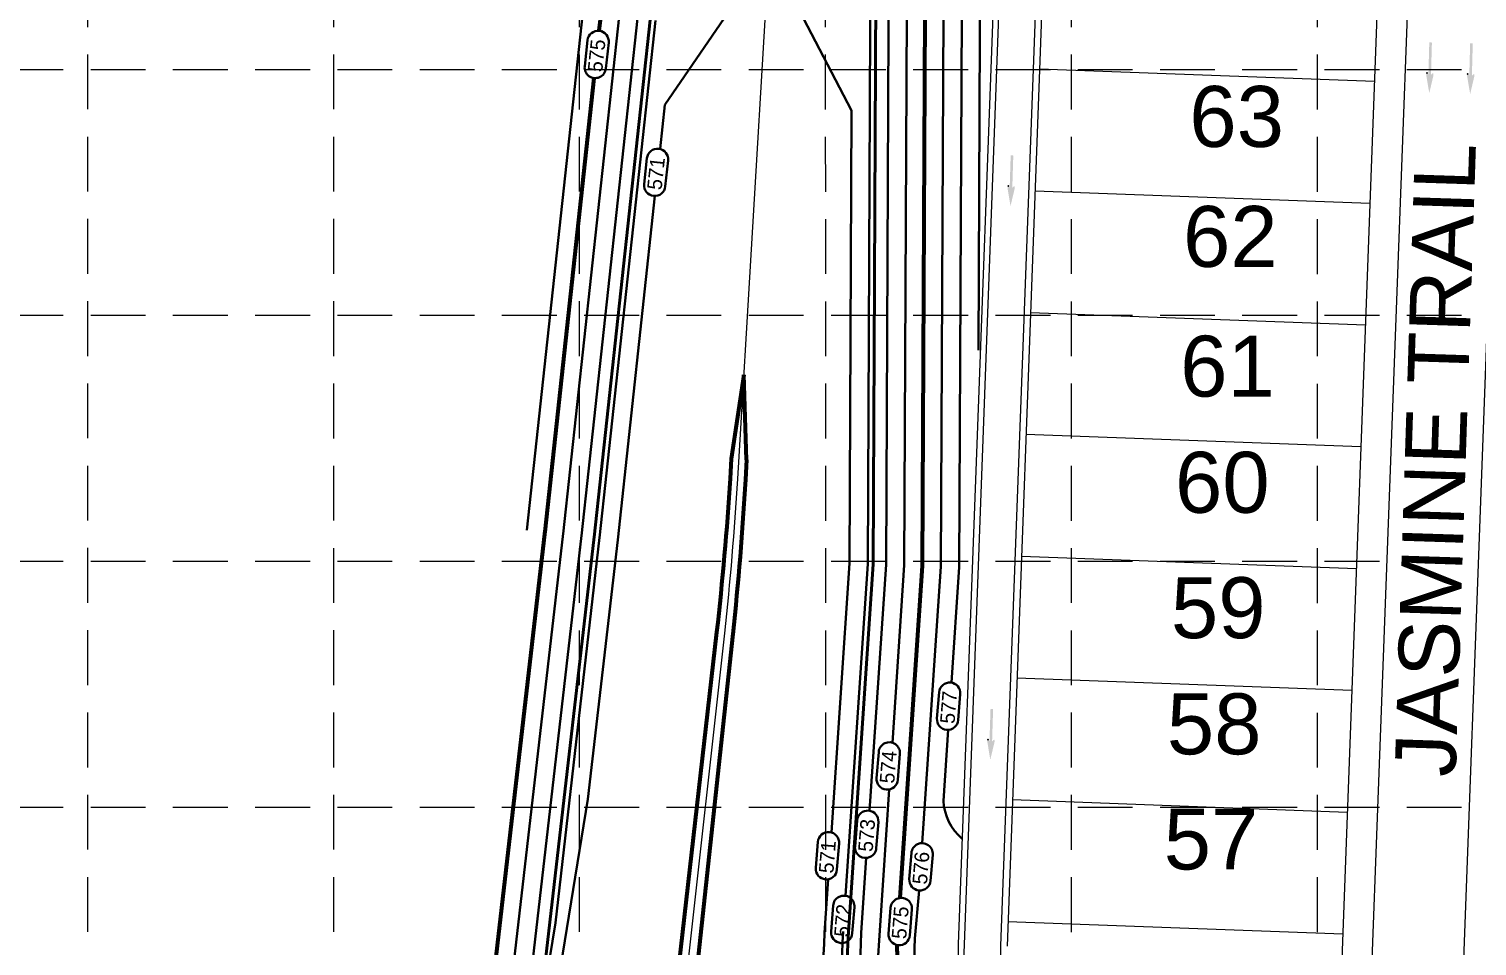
# Model space of a CAD drawing. Header units: feet. Extents: x 10084 to 13321, y 3329 to 8503.
# Drawn here: x 10473 to 10948.3, y 7323.3 to 7624.3 of the extents above; entities that cross this region are included whole.
import ezdxf
from ezdxf.enums import TextEntityAlignment as Align

# ---------------------------------------------------------------- set-up
doc = ezdxf.new("R2010")
doc.units = ezdxf.units.FT
doc.header["$LTSCALE"] = 40
doc.header["$MEASUREMENT"] = 0
for name, pattern in [('( Dashdot )', [1.001, 0.5, -0.25, 0.001, -0.25]), ('DASHED', [0.75, 0.5, -0.25]), ('DGN Style 3', [204.068222, 145.763016, -58.305206]), ('DGN Style 4', [233.366589, 116.610413, -58.305206, 0.145763, -58.305206]), ('HIDDEN', [0.375, 0.25, -0.125])]:
    doc.linetypes.add(name, pattern=pattern)
for name, color, linetype in [('CURB', 4, 'Continuous'), ('flow arrow', 4, 'Continuous'), ('GRID', 254, 'DASHED'), ('Level 1', 7, 'Continuous'), ('LOT', 7, 'Continuous'), ('NAME', 6, 'Continuous'), ('ROW', 3, '( Dashdot )')]:
    doc.layers.add(name, color=color, linetype=linetype)
doc.styles.get("Standard").update_dxf_attribs({"font": 'ARIAL.TTF'})
doc.styles.add('Style-CHAR_FAST_FONT', font='CHAR_FAST_FONT.shx')

msp = doc.modelspace()

# ---------------------------------------------------------------- hatches: boundary and pattern name
at = {"layer": 'flow arrow', "linetype": 'Continuous', "lineweight": 30}
h = msp.add_hatch(color=7, dxfattribs=at)
edge = h.paths.add_edge_path()
edge.add_line((10933.81, 7609.84), (10933.19, 7609.31))
edge.add_line((10933.19, 7609.31), (10933.48, 7619.89))
edge.add_line((10933.48, 7619.89), (10932.62, 7619.91))
edge.add_line((10932.62, 7619.91), (10932.33, 7609.33))
edge.add_line((10932.33, 7609.33), (10931.85, 7609.88))
edge.add_line((10931.85, 7609.88), (10931.84, 7609.88))
edge.add_ellipse((10931.78, 7609.35), major_axis=(0.015, 0.56), ratio=0.285714, start_angle=342.8173, end_angle=484.7269)
edge.add_line((10931.64, 7609.03), (10931.64, 7609.03))
edge.add_line((10931.64, 7609.03), (10932.62, 7603.27))
edge.add_line((10932.62, 7603.27), (10933.96, 7608.97))
edge.add_line((10933.96, 7608.97), (10933.96, 7608.97))
edge.add_ellipse((10933.84, 7609.3), major_axis=(0.015, 0.56), ratio=0.285714, start_angle=234.1685, end_angle=374.4967)
edge.add_line((10933.81, 7609.84), (10933.81, 7609.84))
edge.add_line((10933.81, 7609.84), (10933.81, 7609.84))
h = msp.add_hatch(color=7, dxfattribs=at)
edge = h.paths.add_edge_path()
edge.add_line((10947.23, 7609.53), (10946.61, 7608.99))
edge.add_line((10946.61, 7608.99), (10946.89, 7619.57))
edge.add_line((10946.89, 7619.57), (10946.03, 7619.59))
edge.add_line((10946.03, 7619.59), (10945.75, 7609.02))
edge.add_line((10945.75, 7609.02), (10945.26, 7609.57))
edge.add_line((10945.26, 7609.57), (10945.26, 7609.57))
edge.add_ellipse((10945.2, 7609.03), major_axis=(0.015, 0.56), ratio=0.285714, start_angle=342.8173, end_angle=484.7269)
edge.add_line((10945.06, 7608.72), (10945.06, 7608.72))
edge.add_line((10945.06, 7608.72), (10946.04, 7602.96))
edge.add_line((10946.04, 7602.96), (10947.37, 7608.65))
edge.add_line((10947.37, 7608.65), (10947.37, 7608.65))
edge.add_ellipse((10947.25, 7608.98), major_axis=(0.015, 0.56), ratio=0.285714, start_angle=234.1685, end_angle=374.4967)
edge.add_line((10947.23, 7609.53), (10947.23, 7609.53))
edge.add_line((10947.23, 7609.53), (10947.23, 7609.53))
h = msp.add_hatch(color=7, dxfattribs=at)
edge = h.paths.add_edge_path()
edge.add_line((10796.38, 7572.75), (10795.75, 7572.22))
edge.add_line((10795.75, 7572.22), (10796.08, 7582.8))
edge.add_line((10796.08, 7582.8), (10795.22, 7582.82))
edge.add_line((10795.22, 7582.82), (10794.89, 7572.25))
edge.add_line((10794.89, 7572.25), (10794.41, 7572.8))
edge.add_line((10794.41, 7572.8), (10794.41, 7572.8))
edge.add_ellipse((10794.34, 7572.27), major_axis=(0.018, 0.56), ratio=0.285714, start_angle=342.8173, end_angle=484.7269)
edge.add_line((10794.2, 7571.95), (10794.2, 7571.95))
edge.add_line((10794.2, 7571.95), (10795.16, 7566.19))
edge.add_line((10795.16, 7566.19), (10796.52, 7571.88))
edge.add_line((10796.52, 7571.88), (10796.52, 7571.87))
edge.add_ellipse((10796.4, 7572.21), major_axis=(0.018, 0.56), ratio=0.285714, start_angle=234.1685, end_angle=374.4967)
edge.add_line((10796.38, 7572.75), (10796.38, 7572.75))
edge.add_line((10796.38, 7572.75), (10796.38, 7572.75))
h = msp.add_hatch(color=7, dxfattribs=at)
edge = h.paths.add_edge_path()
edge.add_line((10789.75, 7391.05), (10789.12, 7390.52))
edge.add_line((10789.12, 7390.52), (10789.45, 7401.1))
edge.add_line((10789.45, 7401.1), (10788.6, 7401.12))
edge.add_line((10788.6, 7401.12), (10788.26, 7390.54))
edge.add_line((10788.26, 7390.54), (10787.78, 7391.09))
edge.add_line((10787.78, 7391.09), (10787.78, 7391.1))
edge.add_ellipse((10787.72, 7390.56), major_axis=(0.018, 0.56), ratio=0.285714, start_angle=342.8173, end_angle=484.7269)
edge.add_line((10787.57, 7390.25), (10787.57, 7390.25))
edge.add_line((10787.57, 7390.25), (10788.53, 7384.48))
edge.add_line((10788.53, 7384.48), (10789.89, 7390.17))
edge.add_line((10789.89, 7390.17), (10789.89, 7390.17))
edge.add_ellipse((10789.77, 7390.5), major_axis=(0.018, 0.56), ratio=0.285714, start_angle=234.1685, end_angle=374.4967)
edge.add_line((10789.75, 7391.05), (10789.75, 7391.05))
edge.add_line((10789.75, 7391.05), (10789.75, 7391.05))

# ---------------------------------------------------------------- linework, layer by layer
at = {"layer": 'CURB', "color": 7}
for p, q in [((10913.53, 7308.28), (10947.89, 8234.45)), ((10780.02, 7323.83), (10807.98, 8077.63)), ((10792.01, 7323.39), (10819.98, 8077.18)), ((10942.68, 7284.72), (10972.19, 8080.17))]:
    msp.add_line(p, q, dxfattribs=at)
at = {"layer": 'CURB', "color": 7, "extrusion": (0, 0, -1)}
for radius in [54, 42]:
    msp.add_arc((-10833.98, 7321.83), radius, 272.1249, 2.1249, dxfattribs=at)
at = {"layer": 'flow arrow', "color": 7, "linetype": 'Continuous', "lineweight": 30}
for p in [(10931.85, 7609.88), (10945.26, 7609.57), (10794.41, 7572.8), (10787.78, 7391.09)]:
    msp.add_point(p, dxfattribs=at)
at = {"layer": 'GRID', "color": 252, "linetype": 'HIDDEN', "lineweight": 0, "ltscale": 1.8}
for p, q in [((10493.34, 3736.97), (10492.06, 8414.76)), ((10573.32, 3736.96), (10572.98, 8415.38)), ((10653.53, 3736.94), (10653.78, 8415.23)), ((10734.85, 3736.93), (10734.41, 8414.93)), ((10815.84, 3736.92), (10815.02, 8415)), ((10895.91, 3736.9), (10895.93, 8414.95)), ((10169.24, 7611.06), (13236.21, 7611.06)), ((10169.24, 7530.36), (13236.21, 7530.36)), ((10169.24, 7449.65), (13236.21, 7449.65)), ((10169.24, 7368.94), (13236.21, 7368.94))]:
    msp.add_line(p, q, dxfattribs=at)
at = {"layer": 'Level 1', "color": 5, "linetype": 'Continuous', "lineweight": 40}
for p, q in [((10712.61, 7644.63), (10681.68, 7599.39)), ((10718.62, 7644.23), (10743, 7597.53)), ((10636.43, 7459.87), (10654.78, 7629.73)), ((10648.36, 7458.58), (10666.72, 7628.44)), ((10654.32, 7457.94), (10672.68, 7627.79)), ((10660.29, 7457.29), (10678.65, 7627.15)), ((10680.12, 7584.94), (10681.68, 7599.39)), ((10666.25, 7456.65), (10678.45, 7569.51)), ((10628.81, 7288.65), (10648.37, 7458.75)), ((10634.77, 7287.96), (10654.33, 7458.06)), ((10645.76, 7330.97), (10660.29, 7457.38)), ((10656.46, 7371.52), (10666.25, 7456.69)), ((10742.31, 7449), (10736.37, 7360.59)), ((10755.36, 7374.72), (10751.36, 7315.22)), ((10636.83, 7251.81), (10656.46, 7371.52)), ((10746.18, 7327.63), (10747.83, 7352.23)), ((10735.33, 7345.23), (10734.16, 7327.7)), ((10632.88, 7252.46), (10645.76, 7330.97))]:
    msp.add_line(p, q, dxfattribs=at)
at = {"layer": 'Level 1', "color": 5, "linetype": 'Continuous', "lineweight": 70}
for p, q in [((10660.17, 7623.71), (10660.75, 7629.08)), ((10642.39, 7459.23), (10658.5, 7608.23)), ((10707.67, 7510.79), (10703.52, 7483.21)), ((10708.51, 7482.92), (10707.67, 7510.79)), ((10703.52, 7483.21), (10703.12, 7476.74)), ((10708.51, 7482.92), (10708.15, 7476.49)), ((10622.85, 7289.34), (10642.41, 7459.44)), ((10698.68, 7426.33), (10686.3, 7317.36)), ((10703.99, 7425.74), (10692.28, 7316.77))]:
    msp.add_line(p, q, dxfattribs=at)
at = {"layer": 'Level 1', "color": 5, "linetype": 'DGN Style 3', "lineweight": 53}
for p, q in [((10658.5, 7457.48), (10676.86, 7627.34)), ((10642.55, 7318.81), (10658.5, 7457.58)), ((10750.1, 7448.67), (10741.99, 7327.91))]:
    msp.add_line(p, q, dxfattribs=at)
at = {"layer": 'Level 1', "color": 5, "linetype": 'DGN Style 4', "lineweight": 0, "flags": 128}
msp.add_lwpolyline([(10383.02, 4417.29), (10357.22, 4464.9), (10348.92, 4476.64), (10350.27, 4482), (10361.98, 4504.31), (10365.95, 4517.21), (10365, 4530.49), (10360.26, 4543.29), (10356.43, 4548.43), (10353.41, 4561), (10358.84, 4581.6), (10352.24, 4597.04), (10340.12, 4616.39), (10338.56, 4624.19), (10337.46, 4634.69), (10340.98, 4648.48), (10348.46, 4663.24), (10353.26, 4668.28), (10367.58, 4667.19), (10380.29, 4662.8), (10388.63, 4662.8), (10400.23, 4670.54), (10402.57, 4688.47), (10397.97, 4710.36), (10397.54, 4715.05), (10407.58, 4753.66), (10405.68, 4787.24), (10399.89, 4813.86), (10398.63, 4831.42), (10391.61, 4854.93), (10390.47, 4857.75), (10404.96, 4907.14), (10407.03, 4919.55), (10407.3, 4946.66), (10405.36, 4949.01), (10393.89, 4958), (10390.94, 4962.57), (10385.7, 4975.14), (10367.22, 4996.07), (10365.12, 4999.13), (10362.08, 5007.07), (10364.98, 5016.33), (10377.97, 5024.34), (10388.9, 5028.49), (10434.57, 5044.68), (10442.06, 5047.79), (10440.75, 5092.62), (10429, 5096.65), (10397.03, 5092.57), (10393.89, 5092.49), (10379.64, 5095.86), (10362.17, 5103.54), (10352.93, 5107.61), (10349.4, 5111.22), (10345.33, 5121.1), (10344.87, 5126.73), (10345.64, 5138.64), (10352.32, 5152.12), (10339.86, 5178.8), (10334.98, 5191.66), (10329.62, 5207), (10328.65, 5223.44), (10328.1, 5236.03), (10327.56, 5244.34), (10327.8, 5250.53), (10328.18, 5254.82), (10328.3, 5255.91), (10334.35, 5259.39), (10352.91, 5267.02), (10359.98, 5268.53), (10361.77, 5267.81), (10369.64, 5261.65), (10381.08, 5262.43), (10410.29, 5271.06), (10411.96, 5272.03), (10413.04, 5274.66), (10413.37, 5278.87), (10407.31, 5286.76), (10412.4, 5296.86), (10429.54, 5313.5), (10460.69, 5322.47, 0.526006), (10474.6, 5367.54), (10468.81, 5374.75), (10462.02, 5385.96), (10461.6, 5390.51), (10462.64, 5403.36), (10465.16, 5408.55), (10477.58, 5435.89, 0.219227), (10496.42, 5518.4), (10485.55, 5570.13, -0.040843), (10481.92, 5598.95), (10478.83, 5669.48, -0.248738), (10491.96, 5697.1), (10491.96, 5697.1, 0), (10491.96, 5697.1), (10524.93, 5721.61), (10533.96, 5748.05, 0.143258), (10535.2, 5776.1), (10521.01, 5833.06, 0.033522), (10508.71, 5871.31), (10438.22, 6048.76, -0.243018), (10447.26, 6140.1), (10578.7, 6342.73, 0.090209), (10592.49, 6375.76), (10681.21, 6780.89, 0.136381), (10678.24, 6834.37), (10658.16, 6893.64, -0.103944), (10653.26, 6934.48), (10655.92, 6964.74, -0.039323), (10661.12, 6995.72, 0.042401), (10666.52, 7029.14), (10684.75, 7270.54, -0.008679), (10687.97, 7305.11), (10701.34, 7426.03, 0.012694), (10705.63, 7476.62), (10736.5, 7996.01, 0.187552), (10683.2, 8161.58), (10666.07, 8182.66)], format="xyb", dxfattribs=at)
at = {"layer": 'Level 1', "color": 5, "linetype": 'Continuous', "lineweight": 40, "flags": 128}
for points in [[(10784.5, 8004.77), (10785.41, 7800.35), (10785.36, 7675.19), (10784.68, 7518.93)], [(10775.75, 7409.79), (10778.3, 7447.71), (10779.36, 7675.2), (10779.41, 7800.34), (10778.58, 7986.75)], [(10772.66, 7969.21), (10773.41, 7800.33), (10773.36, 7675.22), (10772.3, 7447.93), (10766.2, 7357.09)], [(10760.82, 7933.43), (10761.41, 7800.3), (10761.36, 7675.25), (10760.3, 7448.36), (10756.39, 7390.06)], [(10748.87, 7367.72), (10754.31, 7448.57), (10755.36, 7675.26), (10755.41, 7800.29), (10754.89, 7916.45)], [(10749.3, 7824.83), (10749.41, 7800.28), (10749.36, 7675.28), (10748.31, 7448.79), (10740.98, 7339.79)], [(10743, 7597.53), (10742.31, 7449)]]:
    msp.add_lwpolyline(points, dxfattribs=at)
at = {"layer": 'Level 1', "color": 5, "linetype": 'Continuous', "lineweight": 70, "flags": 128}
msp.add_lwpolyline([(10758.98, 7339.12), (10766.3, 7448.14), (10767.36, 7675.23), (10767.41, 7800.32), (10766.74, 7951.06)], dxfattribs=at)
at = {"layer": 'Level 1', "color": 5, "linetype": 'DGN Style 3', "lineweight": 53, "flags": 128}
msp.add_lwpolyline([(10750.82, 7887.02), (10751.21, 7800.28), (10751.16, 7675.27), (10750.11, 7448.78)], dxfattribs=at)
at = {"layer": 'Level 1', "color": 5, "linetype": 'Continuous', "lineweight": 40, "flags": 128}
for points in [[(10663.27, 7619.85), (10662.35, 7611.33), (10662.35, 7611.33), (10662.35, 7611.33, -1), (10655.39, 7612.08), (10655.39, 7612.08), (10655.39, 7612.08), (10656.31, 7620.61), (10656.31, 7620.61), (10656.31, 7620.61, -1), (10663.27, 7619.85)], [(10682.78, 7581.16), (10681.86, 7572.63), (10681.86, 7572.63), (10681.86, 7572.63, -1), (10674.9, 7573.39), (10674.9, 7573.39), (10674.9, 7573.39), (10675.82, 7581.91), (10675.82, 7581.91), (10675.82, 7581.91, -1), (10682.78, 7581.16)], [(10778.69, 7406.03), (10778, 7397.49), (10778, 7397.49), (10778, 7397.49, -1), (10771.02, 7398.05), (10771.02, 7398.05), (10771.02, 7398.05), (10771.71, 7406.6), (10771.71, 7406.6), (10771.71, 7406.6, -1), (10778.69, 7406.03)], [(10779.3, 7358.55, -0.209805), (10773.14, 7370.97), (10773.14, 7370.97), (10774.71, 7394.32)], [(10758.87, 7386.42), (10758.18, 7377.88), (10758.18, 7377.88), (10758.18, 7377.88, -1), (10751.2, 7378.44), (10751.2, 7378.44), (10751.2, 7378.44), (10751.89, 7386.99), (10751.89, 7386.99), (10751.89, 7386.99, -1), (10758.87, 7386.42)], [(10751.79, 7363.99), (10751.1, 7355.44), (10751.1, 7355.44), (10751.1, 7355.44, -1), (10744.12, 7356.01), (10744.12, 7356.01), (10744.12, 7356.01), (10744.81, 7364.55), (10744.81, 7364.55), (10744.81, 7364.55, -1), (10751.79, 7363.99)], [(10738.9, 7356.94), (10738.2, 7348.4), (10738.2, 7348.4), (10738.2, 7348.4, -1), (10731.23, 7348.96), (10731.23, 7348.96), (10731.23, 7348.96), (10731.92, 7357.51), (10731.92, 7357.51), (10731.92, 7357.51, -1), (10738.9, 7356.94)], [(10769.62, 7353.3), (10768.93, 7344.76), (10768.93, 7344.76), (10768.93, 7344.76, -1), (10761.95, 7345.32), (10761.95, 7345.32), (10761.95, 7345.32), (10762.64, 7353.87), (10762.64, 7353.87), (10762.64, 7353.87, -1), (10769.62, 7353.3)], [(10743.92, 7336.05), (10743.23, 7327.5), (10743.23, 7327.5), (10743.23, 7327.5, -1), (10736.25, 7328.07), (10736.25, 7328.07), (10736.25, 7328.07), (10736.94, 7336.61), (10736.94, 7336.62), (10736.94, 7336.62, -1), (10743.92, 7336.05)], [(10762.8, 7335.35), (10762.1, 7326.8), (10762.1, 7326.8), (10762.1, 7326.8, -1), (10755.13, 7327.37), (10755.13, 7327.37), (10755.13, 7327.37), (10755.82, 7335.91), (10755.82, 7335.92), (10755.82, 7335.92, -1), (10762.8, 7335.35)], [(10892.39, 7263.63), (10868.23, 7262.04), (10825.48, 7260.69), (10825.48, 7260.69, -0.448916), (10763.8, 7325.78), (10763.8, 7325.78), (10765.15, 7341.55)]]:
    msp.add_lwpolyline(points, format="xyb", dxfattribs=at)
at = {"layer": 'Level 1', "color": 5, "linetype": 'Continuous', "lineweight": 70, "extrusion": (0, 0, -1)}
for centre, radius, start, end in [((-9708.06, 7538.87), 997, 183.57236, 186.48135), ((-9706.74, 7532.98), 1003, 183.22891, 186.1379)]:
    msp.add_arc(centre, radius, start, end, dxfattribs=at)
at = {"layer": 'Level 1', "color": 5, "linetype": 'Continuous', "lineweight": 40}
for centre, radius, end in [((10898.78, 7316.64), 165, 216.5228), ((10900.83, 7317.24), 161, 216.3227)]:
    msp.add_arc(centre, radius, 176.1555, end, dxfattribs=at)
at = {"layer": 'Level 1', "color": 5, "linetype": 'DGN Style 3', "lineweight": 53}
msp.add_arc((10900.83, 7317.24), 159.2, 176.1555, 216.3227, dxfattribs=at)
at = {"layer": 'Level 1', "color": 5, "linetype": 'Continuous', "lineweight": 40, "extrusion": (0, 0, -1)}
msp.add_arc((-10900.83, 7317.24), 155, 323.6773, 3.8445, dxfattribs=at)
at = {"layer": 'Level 1', "color": 5, "linetype": 'Continuous', "lineweight": 70}
msp.add_rational_spline([(10863.91, 7218.81), (10861.43, 7220.69), (10846.35, 7230.84), (10824.88, 7238.31), (10807.15, 7246.09), (10776.73, 7261.09), (10758.55, 7289.74), (10757.94, 7323.65)], [1, 1, 1, 1, 1, 0.902611785468, 0.902611785468, 1], degree=3, knots=[0, 0, 0, 0, 0.088668, 0.5, 0.5, 0.5, 1, 1, 1, 1], dxfattribs=at)
at = {"layer": 'LOT', "color": 7}
for p, q in [((10914.61, 7607.04), (10804.68, 7611.12)), ((10913.13, 7567.07), (10803.2, 7571.14)), ((10911.64, 7527.09), (10801.72, 7531.17)), ((10910.16, 7487.12), (10800.23, 7491.2)), ((10908.68, 7447.15), (10798.75, 7451.23)), ((10907.19, 7407.18), (10797.27, 7411.25)), ((10905.71, 7367.2), (10795.79, 7371.28)), ((10904.23, 7327.23), (10794.3, 7331.31))]:
    msp.add_line(p, q, dxfattribs=at)
at = {"layer": 'ROW', "color": 7, "linetype": 'Continuous'}
for p, q in [((10938.34, 8246.6), (10903.58, 7309.92)), ((10805.99, 8077.7), (10778.02, 7323.91)), ((10821.97, 8077.11), (10794.01, 7323.32))]:
    msp.add_line(p, q, dxfattribs=at)
msp.add_arc((10833.98, 7321.83), 56, 177.8754, 267.8751, dxfattribs=at)

# ---------------------------------------------------------------- texts
at = {"layer": 'Level 1', "color": 5, "linetype": 'Continuous', "lineweight": 40, "style": 'Style-CHAR_FAST_FONT'}
for s, rotation, p in [('575', 83.8314, (10656.33, 7610.53)), ('571', 83.8314, (10675.84, 7571.83)), ('577', 85.3549, (10772, 7396.53)), ('574', 85.3549, (10752.18, 7376.92)), ('573', 85.3549, (10745.1, 7354.49)), ('571', 85.3549, (10732.21, 7347.44)), ('576', 85.3549, (10762.93, 7343.8)), ('572', 85.3549, (10737.23, 7326.55)), ('575', 85.3549, (10756.11, 7325.85))]:
    msp.add_text(s, height=4.8, rotation=rotation, dxfattribs=at).set_placement(p, align=Align.TOP_LEFT)
at = {"layer": 'NAME', "color": 7}
for s, p in [('63', (10853.85, 7595.62)), ('62', (10851.78, 7556.23)), ('61', (10850.85, 7513.66)), ('60', (10849.15, 7475.53)), ('59', (10847.8, 7434.37)), ('58', (10846.47, 7396.24)), ('57', (10845.45, 7358.45))]:
    msp.add_text(s, height=20, dxfattribs=at).set_placement(p, align=Align.MIDDLE_LEFT)
msp.add_text('JASMINE TRAIL', height=20, rotation=88.145, dxfattribs=at).set_placement((10931.22, 7378.97), align=Align.MIDDLE_LEFT)

doc.saveas('drawing.dxf')
